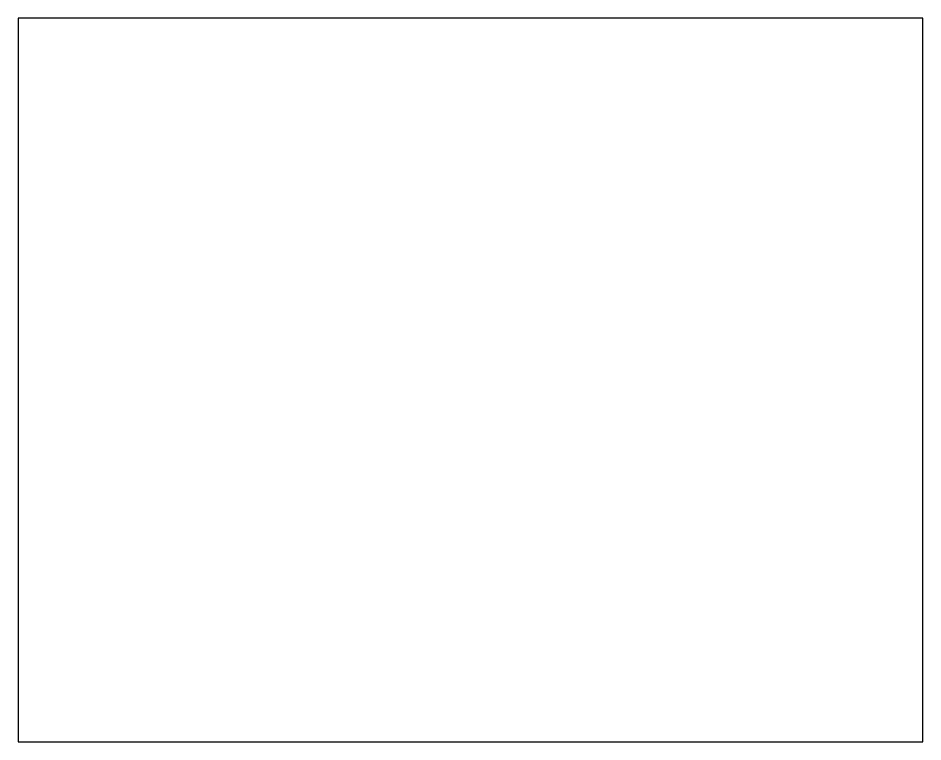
# Model space of a CAD drawing. Header units: metres. Extents: x 120 to 220, y 0 to 80.
import ezdxf

# ---------------------------------------------------------------- set-up
doc = ezdxf.new("R2010")
doc.units = ezdxf.units.M

msp = doc.modelspace()

# ---------------------------------------------------------------- linework, layer by layer
at = {"layer": 'OuterContour', "color": 3}
msp.add_lwpolyline([(120, 0), (220, 0), (220, 80), (120, 80)], close=True, dxfattribs=at)

doc.saveas('drawing.dxf')
